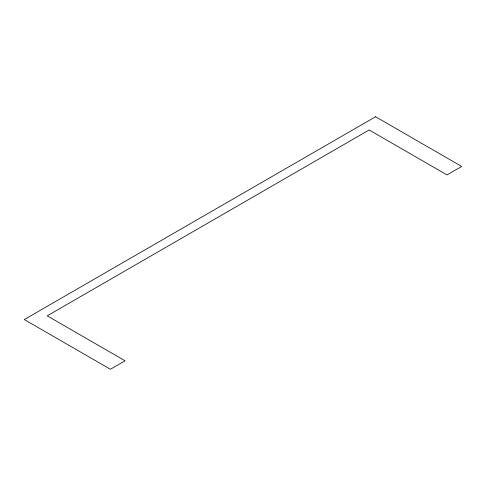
<?xml version="1.0" encoding="UTF-8"?>
<svg xmlns="http://www.w3.org/2000/svg" width="486" height="486" viewBox="0 0 486 486"><rect width="100%" height="100%" fill="white"/><g stroke="black" fill="none" stroke-linecap="round" stroke-linejoin="round"><path stroke-width="0.73" d="M375.581 116.737L24.3 319.545L110.419 369.263L125.09 360.8L47.221 315.839L369.166 129.969L447.035 174.924L461.7 166.455L375.581 116.737"/></g></svg>
